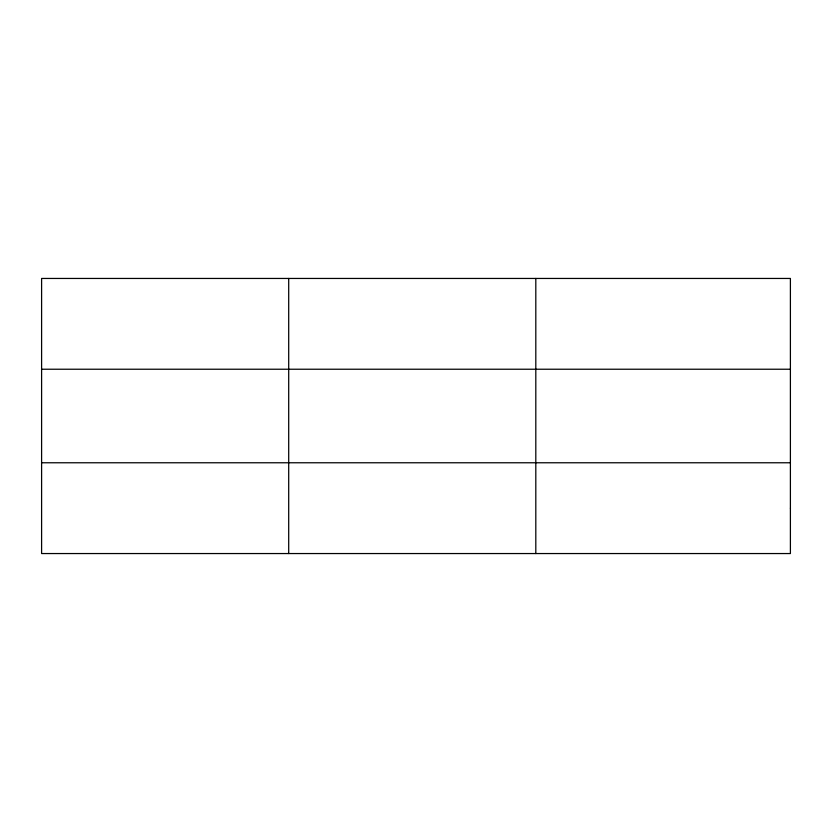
<?xml version="1.0" encoding="UTF-8"?>
<svg xmlns="http://www.w3.org/2000/svg" width="832" height="832" viewBox="0 0 832 832"><rect width="100%" height="100%" fill="white"/><g stroke="black" fill="none" stroke-linecap="round" stroke-linejoin="round"><path stroke-width="1.25" d="M288.704 278.45L288.704 553.55M535.808 278.45L535.808 553.55M41.6 369.231L790.4 369.231M41.6 462.769L790.4 462.769M790.4 508.165L790.4 553.55L41.6 553.55L41.6 278.45L790.4 278.45L790.4 508.165"/></g></svg>
